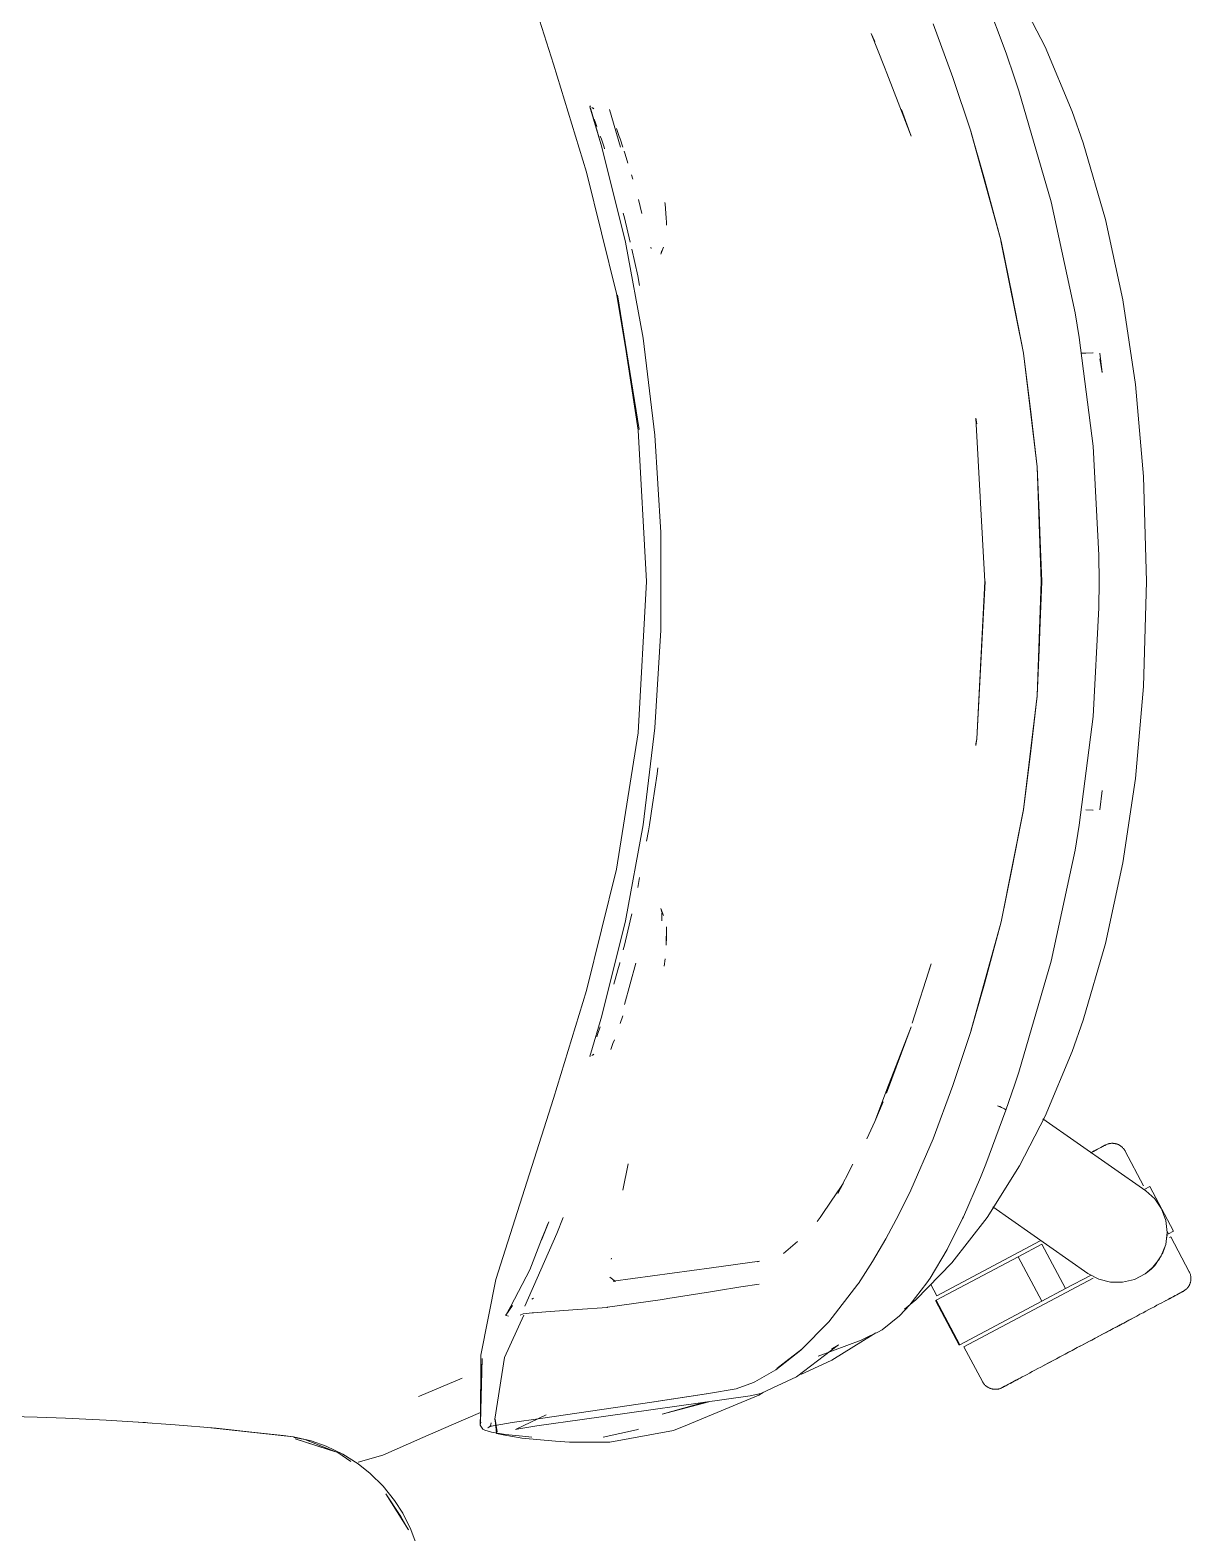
# Model space of a CAD drawing. Header units: millimetres. Extents: x 155927 to 326028, y -36033 to 97293.
# Drawn here: x 196385.6 to 196707.8, y 30465.7 to 30882.9 of the extents above; entities that cross this region are included whole.
import ezdxf

# ---------------------------------------------------------------- set-up
doc = ezdxf.new("R2010")
doc.units = ezdxf.units.MM
doc.header["$MEASUREMENT"] = 0
doc.layers.add('G-IMPT', color=8, linetype='CONTINUOUS', lineweight=9)
doc.layers.add('I-FURN', color=8, linetype='CONTINUOUS', lineweight=9)

msp = doc.modelspace()

# ---------------------------------------------------------------- linework, layer by layer
at = {"layer": 'G-IMPT'}
for p, q in [((196530.86, 30873.41), (196514.87, 30923.65)), ((196656.52, 30876.5), (196650.92, 30891.57)), ((196667.33, 30878.29), (196660.24, 30892.07)), ((196641.75, 30869.72), (196636.29, 30884.6)), ((196622.78, 30872.64), (196619.06, 30881.96)), ((196619.06, 30881.96), (196620.06, 30879.72)), ((196656.52, 30876.5), (196658.86, 30869.67)), ((196674.84, 30860.32), (196667.33, 30878.29)), ((196540.04, 30843.43), (196530.86, 30873.41)), ((196623.45, 30870.91), (196622.78, 30872.64)), ((196630.16, 30853.46), (196623.45, 30870.91)), ((196641.75, 30869.72), (196646.75, 30854.8)), ((196660.05, 30866.07), (196658.86, 30869.67)), ((196660.05, 30866.07), (196669, 30835.24)), ((196541, 30861.6), (196541.13, 30861.85)), ((196544.27, 30850.38), (196541, 30861.6)), ((196544.27, 30850.38), (196541.15, 30861.2)), ((196541.21, 30860.91), (196541.15, 30861.2)), ((196544.27, 30850.38), (196541.21, 30860.91)), ((196542.09, 30861.06), (196541.48, 30861.45)), ((196542.09, 30861.06), (196541.88, 30861.21)), ((196542.54, 30857.13), (196542.14, 30858.2)), ((196549.46, 30850.38), (196546.43, 30860.81)), ((196630.16, 30853.46), (196627.44, 30860.89)), ((196674.84, 30860.32), (196677.92, 30851.58)), ((196542.89, 30856.16), (196542.54, 30857.13)), ((196548.34, 30855.56), (196549.1, 30853.4)), ((196650.48, 30841.55), (196646.71, 30854.71)), ((196655.14, 30824.3), (196646.71, 30854.71)), ((196655.14, 30824.3), (196646.75, 30854.8)), ((196543.87, 30853.41), (196544.16, 30852.61)), ((196544.9, 30850.38), (196544.16, 30852.61)), ((196550.82, 30824.06), (196544.27, 30850.38)), ((196544.9, 30850.38), (196545.05, 30849.92)), ((196549.35, 30852.68), (196549.1, 30853.4)), ((196549.35, 30852.68), (196550.12, 30850.37)), ((196677.92, 30851.58), (196684.09, 30830.34)), ((196550.5, 30849.24), (196550.75, 30848.46)), ((196550.75, 30848.46), (196551.54, 30845.97)), ((196540.04, 30843.43), (196548.35, 30809.75)), ((196552.53, 30842.67), (196552.86, 30841.55)), ((196650.48, 30841.55), (196655.14, 30824.3)), ((196554.44, 30835.88), (196555.43, 30832.02)), ((196554.44, 30835.88), (196554.83, 30834.35)), ((196561.86, 30834.53), (196561.82, 30835.01)), ((196562.13, 30830.82), (196561.86, 30834.53)), ((196675.66, 30804.45), (196669, 30835.24)), ((196550.58, 30830.8), (196550.24, 30832.08)), ((196552.14, 30824.05), (196550.58, 30830.8)), ((196562.13, 30830.82), (196562.23, 30829.45)), ((196562.24, 30828.75), (196562.23, 30829.45)), ((196684.09, 30830.34), (196688.91, 30807.98)), ((196550.82, 30824.06), (196555.75, 30797.4)), ((196554.29, 30814.65), (196552.59, 30822.07)), ((196558.03, 30822.26), (196557.9, 30822.67)), ((196560.7, 30820.66), (196561.39, 30822.61)), ((196560.7, 30820.66), (196560.92, 30821.71)), ((196661.31, 30793.18), (196655.1, 30824.42)), ((196655.1, 30824.42), (196661.31, 30793.25)), ((196655.14, 30824.3), (196658.21, 30809.28)), ((196554.77, 30812.02), (196554.29, 30814.65)), ((196548.35, 30809.75), (196554.61, 30772.01)), ((196554.35, 30771.83), (196548.62, 30809.37)), ((196554.61, 30772.01), (196548.62, 30809.37)), ((196661.31, 30793.18), (196658.21, 30809.28)), ((196692.4, 30784.56), (196688.91, 30807.98)), ((196676.85, 30797.53), (196675.66, 30804.45)), ((196555.75, 30797.4), (196559.05, 30770.48)), ((196680.66, 30767.36), (196676.85, 30797.53)), ((196665.14, 30761.66), (196661.31, 30793.25)), ((196663.26, 30777.7), (196661.31, 30793.18)), ((196665.1, 30761.62), (196661.31, 30793.18)), ((196677.4, 30793.17), (196678.64, 30793.22)), ((196680.73, 30793.29), (196678.64, 30793.22)), ((196680.73, 30793.29), (196680.62, 30793.29)), ((196682.5, 30793.26), (196683.15, 30787.85)), ((196682.58, 30791.61), (196683.15, 30787.85)), ((196694.66, 30758.99), (196692.4, 30784.56)), ((196648.09, 30775.12), (196648.14, 30774.88)), ((196650.64, 30729.85), (196648.14, 30775.19)), ((196648.14, 30775.19), (196648.37, 30773.57)), ((196648.37, 30773.57), (196648.14, 30774.88)), ((196663.26, 30777.7), (196665.1, 30761.62)), ((196554.35, 30771.83), (196556.71, 30729.85)), ((196560.7, 30743.41), (196559.05, 30770.48)), ((196682.28, 30737.16), (196680.66, 30767.36)), ((196665.1, 30761.62), (196665.77, 30746.73)), ((196665.1, 30761.62), (196666.24, 30729.85)), ((196666.47, 30729.85), (196665.14, 30761.66)), ((196695.51, 30729.85), (196694.66, 30758.99)), ((196665.77, 30746.73), (196666.24, 30729.85)), ((196560.7, 30716.29), (196560.7, 30743.41)), ((196682.28, 30737.16), (196682.37, 30729.85)), ((196554.35, 30687.86), (196556.71, 30729.85)), ((196650.7, 30729.85), (196648.37, 30686.12)), ((196650.64, 30729.85), (196648.37, 30686.12)), ((196665.1, 30698.07), (196666.24, 30729.85)), ((196665.14, 30698.03), (196666.47, 30729.85)), ((196665.77, 30712.96), (196666.24, 30729.85)), ((196682.28, 30722.53), (196682.37, 30729.85)), ((196694.66, 30700.7), (196695.51, 30729.85)), ((196682.28, 30722.53), (196680.66, 30692.33)), ((196560.7, 30716.29), (196559.05, 30689.21)), ((196665.77, 30712.96), (196665.1, 30698.07)), ((196692.4, 30675.13), (196694.66, 30700.7)), ((196665.1, 30698.07), (196661.31, 30666.52)), ((196665.14, 30698.03), (196661.31, 30666.44)), ((196665.1, 30698.07), (196663.26, 30681.99)), ((196680.66, 30692.33), (196676.85, 30662.16)), ((196548.35, 30649.94), (196554.35, 30687.86)), ((196555.75, 30662.3), (196559.05, 30689.21)), ((196648.09, 30684.57), (196648.14, 30684.81)), ((196648.37, 30686.12), (196648.11, 30684.34)), ((196648.37, 30686.12), (196648.14, 30684.81)), ((196661.31, 30666.52), (196663.26, 30681.99)), ((196558.37, 30667.92), (196559.66, 30676.45)), ((196559.66, 30676.45), (196559.85, 30678.11)), ((196688.91, 30651.71), (196692.4, 30675.13)), ((196682.5, 30666.43), (196683.15, 30671.85)), ((196558.37, 30667.92), (196557.52, 30662.3)), ((196655.14, 30635.39), (196661.31, 30666.52)), ((196655.14, 30635.39), (196661.31, 30666.44)), ((196661.31, 30666.52), (196658.21, 30650.41)), ((196678.64, 30666.47), (196680.73, 30666.4)), ((196680.73, 30666.4), (196680.62, 30666.4)), ((196550.82, 30635.63), (196555.75, 30662.3)), ((196557.52, 30662.3), (196557.27, 30660.67)), ((196676.85, 30662.16), (196675.66, 30655.24)), ((196556.72, 30657.77), (196557.27, 30660.67)), ((196669, 30624.45), (196675.66, 30655.24)), ((196548.35, 30649.94), (196540.04, 30616.26)), ((196655.14, 30635.39), (196658.21, 30650.41)), ((196684.09, 30629.35), (196688.91, 30651.71)), ((196554.79, 30647.66), (196554.25, 30644.85)), ((196552.59, 30637.62), (196552.14, 30635.64)), ((196560.92, 30637.99), (196560.7, 30639.03)), ((196560.7, 30639.03), (196561.39, 30637.08)), ((196560.92, 30637.8), (196560.95, 30635.68)), ((196550.82, 30635.63), (196544.27, 30609.31)), ((196550.58, 30628.89), (196552.14, 30635.64)), ((196560.96, 30635.82), (196560.95, 30635.68)), ((196562.24, 30633.98), (196562.15, 30628.92)), ((196562.24, 30633.98), (196562.23, 30631.19)), ((196655.14, 30635.39), (196646.71, 30604.98)), ((196655.14, 30635.39), (196646.75, 30604.89)), ((196650.48, 30618.14), (196655.14, 30635.39)), ((196550.58, 30628.89), (196550.25, 30627.6)), ((196562.15, 30628.92), (196562.23, 30631.19)), ((196677.92, 30608.11), (196684.09, 30629.35)), ((196561.84, 30625.13), (196561.63, 30623.03)), ((196669, 30624.45), (196660.05, 30593.62)), ((196548.96, 30622.73), (196547.85, 30618.74)), ((196548.96, 30622.73), (196549.28, 30623.87)), ((196549.28, 30623.87), (196549.33, 30624.05)), ((196550.55, 30612.41), (196553.75, 30623.85)), ((196635.69, 30623.7), (196630.44, 30607.22)), ((196635.69, 30623.7), (196634.61, 30620.27)), ((196530.86, 30586.29), (196540.04, 30616.26)), ((196547.85, 30618.74), (196547.64, 30618.05)), ((196650.48, 30618.14), (196646.71, 30604.98)), ((196544.27, 30609.31), (196541.2, 30598.88)), ((196550.11, 30609.32), (196549.38, 30607.1)), ((196677.92, 30608.11), (196674.84, 30599.37)), ((196543.11, 30604.11), (196542.87, 30603.45)), ((196543.11, 30604.11), (196543.85, 30606.21)), ((196630.16, 30606.23), (196623.34, 30587.82)), ((196630.16, 30606.23), (196623.45, 30588.78)), ((196646.75, 30604.89), (196641.75, 30589.97)), ((196547.39, 30601.56), (196546.78, 30599.9)), ((196547.39, 30601.56), (196547.77, 30602.57)), ((196674.84, 30599.37), (196667.33, 30581.4)), ((196541, 30598.09), (196541.06, 30598.31)), ((196541.09, 30597.85), (196541, 30598.09)), ((196541.06, 30598.31), (196541.13, 30598.61)), ((196541.13, 30598.61), (196541.2, 30598.88)), ((196542.09, 30598.63), (196541.48, 30598.24)), ((196542.09, 30598.63), (196541.88, 30598.48)), ((196660.05, 30593.62), (196658.86, 30590.02)), ((196620.06, 30579.97), (196622.78, 30587.05)), ((196623.45, 30588.78), (196622.78, 30587.05)), ((196636.29, 30575.09), (196641.75, 30589.97)), ((196656.45, 30583.08), (196658.86, 30590.02)), ((196530.86, 30586.29), (196514.87, 30536.04)), ((196620.06, 30579.97), (196622.37, 30585.42)), ((196650.92, 30568.12), (196656.49, 30583.09)), ((196655.22, 30583.87), (196654.17, 30584.29)), ((196654.17, 30584.29), (196654.76, 30584.07)), ((196655.22, 30583.87), (196654.76, 30584.07)), ((196655.22, 30583.87), (196655.87, 30583.59)), ((196655.22, 30583.87), (196656.05, 30583.49)), ((196655.87, 30583.59), (196656.05, 30583.49)), ((196656.45, 30583.22), (196656.05, 30583.49)), ((196656.05, 30583.49), (196656.44, 30583.26)), ((196656.45, 30583.22), (196656.44, 30583.26)), ((196656.49, 30583.09), (196656.45, 30583.22)), ((196656.45, 30583.22), (196656.45, 30583.08)), ((196617.86, 30575.13), (196620.06, 30579.97)), ((196660.24, 30567.62), (196667.33, 30581.4)), ((196636.29, 30575.09), (196630.11, 30560.87)), ((196551.58, 30568.17), (196550.16, 30560.92)), ((196613.98, 30568.06), (196609.8, 30559.98)), ((196649.44, 30564.44), (196650.92, 30568.12)), ((196651.26, 30553.33), (196660.24, 30567.62)), ((196611.31, 30562.75), (196608.75, 30559)), ((196611.31, 30562.75), (196609.8, 30559.98)), ((196644.67, 30553.48), (196649.44, 30564.44)), ((196608.35, 30558.42), (196604.86, 30553.28)), ((196608.75, 30559), (196608.35, 30558.42)), ((196626.72, 30554.14), (196630.11, 30560.87)), ((196533.54, 30553.33), (196531.84, 30548.87)), ((196604.86, 30553.28), (196604.11, 30552.18)), ((196626.72, 30554.14), (196623.15, 30547.35)), ((196644.67, 30553.48), (196640.14, 30544.43)), ((196644.67, 30553.48), (196640.45, 30545.03)), ((196651.26, 30553.33), (196641.46, 30540.73)), ((196644.45, 30553.04), (196644.67, 30553.48)), ((196529.56, 30552.13), (196527.54, 30547.02)), ((196527.54, 30547.02), (196529.33, 30551.56)), ((196527.55, 30547.23), (196529.56, 30552.13)), ((196644.45, 30553.04), (196640.14, 30544.43)), ((196531.84, 30548.87), (196522.92, 30528.71)), ((196524.29, 30538.76), (196527.55, 30547.23)), ((196598.59, 30546.65), (196594.68, 30543.31)), ((196619.39, 30541.12), (196623.15, 30547.35)), ((196640.14, 30544.43), (196640.45, 30545.03)), ((196546.9, 30541.7), (196546.94, 30542.05)), ((196574.73, 30539.37), (196588.09, 30541.15)), ((196588.09, 30541.15), (196587.62, 30541.01)), ((196619.39, 30541.12), (196615.5, 30535.02)), ((196640.14, 30544.43), (196635.41, 30536.43)), ((196524.29, 30538.76), (196519.01, 30528.65)), ((196546.55, 30536.75), (196548.11, 30535.51)), ((196574.73, 30539.37), (196547.4, 30535.64)), ((196631.5, 30530.43), (196641.46, 30540.73)), ((196514.87, 30536.04), (196510.67, 30515.09)), ((196547.4, 30535.64), (196547.66, 30535.59)), ((196547.9, 30535.55), (196547.66, 30535.59)), ((196562.65, 30530.83), (196574.43, 30532.69)), ((196576.09, 30532.96), (196574.43, 30532.69)), ((196582.92, 30534.02), (196576.09, 30532.96)), ((196582.92, 30534.02), (196588, 30534.76)), ((196607.31, 30524.33), (196615.33, 30534.77)), ((196615.33, 30534.77), (196615.5, 30535.02)), ((196629.83, 30529.01), (196634.54, 30535.14)), ((196634.54, 30535.14), (196635.41, 30536.43)), ((196517.66, 30526.2), (196519.5, 30528.9)), ((196517.66, 30526.2), (196519.01, 30528.65)), ((196525.3, 30530.88), (196524.86, 30530.61)), ((196545.81, 30528.36), (196537.56, 30527.74)), ((196545.89, 30528.37), (196545.81, 30528.36)), ((196545.89, 30528.37), (196561.1, 30530.58)), ((196561.1, 30530.58), (196562.65, 30530.83)), ((196629.83, 30529.01), (196626.93, 30525.99)), ((196628.32, 30527.84), (196631.5, 30530.43)), ((196517.3, 30514.39), (196522.68, 30526.22)), ((196517.66, 30526.2), (196517.63, 30526.36)), ((196517.69, 30526.07), (196517.66, 30526.2)), ((196518.38, 30525.92), (196517.69, 30526.07)), ((196521.64, 30526.23), (196522.42, 30526.51)), ((196522.48, 30526.53), (196522.42, 30526.51)), ((196524.94, 30526.81), (196522.48, 30526.53)), ((196524.94, 30526.81), (196525.31, 30526.86)), ((196528.72, 30527.11), (196525.31, 30526.86)), ((196528.72, 30527.11), (196537.56, 30527.74)), ((196599.58, 30516.43), (196607.31, 30524.33)), ((196622.07, 30522.13), (196626.93, 30525.99)), ((196619.58, 30520.82), (196608.13, 30513.7)), ((196618.5, 30520.34), (196616.27, 30519.27)), ((196620.93, 30521.51), (196618.5, 30520.34)), ((196619.58, 30520.82), (196620.34, 30521.32)), ((196620.93, 30521.51), (196622.07, 30522.13)), ((196599.58, 30516.43), (196592.61, 30511.01)), ((196592.84, 30511.34), (196599.79, 30516.74)), ((196599.79, 30516.74), (196596.21, 30513.93)), ((196610.02, 30517.99), (196598.37, 30509.07)), ((196604.36, 30514.76), (196616.27, 30519.27)), ((196610.02, 30517.99), (196608.07, 30516.87)), ((196511.11, 30514.2), (196510.53, 30495.76)), ((196510.67, 30515.09), (196510.63, 30496.22)), ((196511.11, 30514.2), (196510.63, 30496.22)), ((196517.3, 30514.39), (196514.59, 30497.34)), ((196592.84, 30511.34), (196596.21, 30513.93)), ((196608.13, 30513.7), (196599.5, 30509.72)), ((196505.53, 30508.66), (196493.67, 30503.73)), ((196586.36, 30507.51), (196581.57, 30505.76)), ((196586.36, 30507.51), (196586.78, 30507.72)), ((196592.61, 30511.01), (196586.78, 30507.72)), ((196598.37, 30509.07), (196591.79, 30506.01)), ((196493.41, 30503.63), (196493.67, 30503.73)), ((196538.22, 30497.12), (196585.43, 30503.79)), ((196558.13, 30502.06), (196573.32, 30504.39)), ((196558.73, 30502.16), (196573.89, 30504.46)), ((196558.73, 30502.16), (196573.32, 30504.39)), ((196587.87, 30503.95), (196571.42, 30497.16)), ((196581.57, 30505.76), (196573.89, 30504.46)), ((196585.43, 30503.79), (196588.43, 30504.44)), ((196589.04, 30504.73), (196587.87, 30503.95)), ((196591.79, 30506.01), (196588.43, 30504.44)), ((196502.47, 30495.63), (196510.64, 30499.19)), ((196558.13, 30502.06), (196527.25, 30497.51)), ((196561.01, 30498.67), (196573.96, 30502.17)), ((196561.01, 30498.67), (196572.9, 30502.02)), ((196375.19, 30498.18), (196387.49, 30497.89)), ((196395.37, 30497.59), (196387.49, 30497.89)), ((196395.37, 30497.59), (196406.68, 30497.06)), ((196415.55, 30496.49), (196406.68, 30497.06)), ((196415.55, 30496.49), (196425.84, 30495.77)), ((196417.59, 30496.36), (196415.69, 30496.45)), ((196417.59, 30496.36), (196419.01, 30496.22)), ((196437.24, 30494.78), (196425.84, 30495.77)), ((196458.67, 30492.43), (196435.72, 30494.88)), ((196435.72, 30494.88), (196455.86, 30492.76)), ((196494.63, 30492.21), (196502.47, 30495.63)), ((196510.5, 30495.64), (196510.69, 30496.5)), ((196510.5, 30495.64), (196510.89, 30495.07)), ((196510.53, 30495.76), (196510.63, 30496.22)), ((196510.63, 30496.22), (196510.66, 30496.39)), ((196510.69, 30496.5), (196510.66, 30496.39)), ((196511.27, 30494.57), (196510.89, 30495.07)), ((196513.75, 30495.46), (196512.66, 30494.9)), ((196513.16, 30495.29), (196512.66, 30494.9)), ((196513.13, 30495.29), (196519.4, 30496.4)), ((196513.75, 30495.46), (196513.13, 30495.29)), ((196513.48, 30495.83), (196513.16, 30495.29)), ((196513.48, 30495.83), (196513.56, 30496.33)), ((196515.27, 30493.76), (196514.59, 30497.34)), ((196515.27, 30493.76), (196514.65, 30497.3)), ((196514.65, 30497.3), (196515.04, 30493.35)), ((196527.25, 30497.51), (196519.4, 30496.4)), ((196528.8, 30498.49), (196520.37, 30494.49)), ((196521.24, 30494.63), (196526.26, 30495.46)), ((196526.26, 30495.46), (196527.55, 30495.68)), ((196538.22, 30497.12), (196527.55, 30495.68)), ((196564.19, 30494.17), (196568.05, 30495.77)), ((196571.42, 30497.16), (196568.05, 30495.77)), ((196458.67, 30492.43), (196437.24, 30494.78)), ((196458.67, 30492.43), (196455.86, 30492.76)), ((196458.67, 30492.43), (196463.63, 30491.27)), ((196458.75, 30492.21), (196461.8, 30491.63)), ((196471.02, 30488.03), (196459.17, 30491.84)), ((196468.32, 30488.93), (196459.17, 30491.84)), ((196461.8, 30491.63), (196469.99, 30488.43)), ((196467.77, 30489.82), (196463.63, 30491.27)), ((196483.51, 30487.35), (196494.63, 30492.21)), ((196511.27, 30494.57), (196511.81, 30494.25)), ((196513.67, 30493.7), (196511.81, 30494.25)), ((196516.95, 30493.17), (196513.67, 30493.7)), ((196517.36, 30492.91), (196515.04, 30493.35)), ((196516.95, 30493.17), (196517.56, 30493.09)), ((196517.36, 30492.91), (196521.61, 30492.1)), ((196522.25, 30492.57), (196517.56, 30493.09)), ((196520.37, 30494.49), (196521.24, 30494.63)), ((196522.08, 30492.05), (196521.61, 30492.1)), ((196531.4, 30491.25), (196522.08, 30492.05)), ((196522.25, 30492.57), (196524.84, 30492.36)), ((196531.4, 30491.25), (196535.36, 30490.91)), ((196535.36, 30490.91), (196539.53, 30490.91)), ((196546.5, 30490.94), (196539.53, 30490.91)), ((196544.63, 30492.35), (196553.94, 30494.39)), ((196546.5, 30490.94), (196564.19, 30494.17)), ((196553.94, 30494.39), (196554.51, 30494.54)), ((196472.35, 30487.63), (196467.77, 30489.82)), ((196471.02, 30488.03), (196468.32, 30488.93)), ((196471.02, 30488.03), (196474.6, 30485.61)), ((196472.35, 30487.63), (196476.67, 30484.9)), ((196483.51, 30487.35), (196476.68, 30485.38)), ((196479.98, 30482.28), (196476.67, 30484.9)), ((196483.59, 30478.73), (196479.98, 30482.28)), ((196483.59, 30478.73), (196486.77, 30474.76)), ((196490.63, 30466.6), (196484.31, 30476.55)), ((196488.47, 30470.28), (196484.31, 30476.55)), ((196489.04, 30471.21), (196486.77, 30474.76)), ((196490.63, 30466.6), (196488.47, 30470.28)), ((196491.28, 30466.7), (196489.04, 30471.21)), ((196491.28, 30466.7), (196492.99, 30461.93))]:
    msp.add_line(p, q, dxfattribs=at)
at = {"layer": 'I-FURN'}
for p, q in [((196666.7, 30580.72), (196695.29, 30560.71)), ((196679.97, 30571.22), (196680.5, 30571.51)), ((196680.78, 30571.65), (196680.26, 30571.38)), ((196680.5, 30571.51), (196681.01, 30571.77)), ((196681.26, 30571.91), (196680.78, 30571.65)), ((196681.01, 30571.77), (196681.47, 30572.02)), ((196681.71, 30572.15), (196681.26, 30571.91)), ((196681.47, 30572.02), (196681.9, 30572.25)), ((196682.12, 30572.36), (196681.71, 30572.15)), ((196681.9, 30572.25), (196682.29, 30572.46)), ((196682.49, 30572.56), (196682.12, 30572.36)), ((196682.29, 30572.46), (196682.65, 30572.65)), ((196682.83, 30572.74), (196682.49, 30572.56)), ((196682.65, 30572.65), (196682.97, 30572.82)), ((196683.12, 30572.9), (196682.83, 30572.74)), ((196682.97, 30572.82), (196683.25, 30572.96)), ((196683.38, 30573.04), (196683.12, 30572.9)), ((196683.25, 30572.96), (196683.49, 30573.09)), ((196683.6, 30573.15), (196683.38, 30573.04)), ((196683.49, 30573.09), (196683.69, 30573.2)), ((196683.78, 30573.25), (196683.6, 30573.15)), ((196683.69, 30573.2), (196683.85, 30573.29)), ((196683.92, 30573.32), (196683.78, 30573.25)), ((196683.85, 30573.29), (196683.97, 30573.35)), ((196684.02, 30573.38), (196683.92, 30573.32)), ((196683.97, 30573.35), (196684.05, 30573.39)), ((196684.08, 30573.41), (196684.02, 30573.38)), ((196684.05, 30573.39), (196684.1, 30573.42)), ((196684.1, 30573.42), (196684.08, 30573.41)), ((196684.1, 30573.42), (196684.25, 30573.49)), ((196684.1, 30573.42), (196684.1, 30573.42)), ((196684.25, 30573.49), (196684.39, 30573.56)), ((196684.39, 30573.56), (196684.54, 30573.62)), ((196684.54, 30573.62), (196684.69, 30573.68)), ((196684.69, 30573.68), (196684.85, 30573.72)), ((196684.85, 30573.72), (196685, 30573.77)), ((196685, 30573.77), (196685.16, 30573.8)), ((196685.16, 30573.8), (196685.32, 30573.83)), ((196685.32, 30573.83), (196685.48, 30573.86)), ((196685.48, 30573.86), (196685.64, 30573.88)), ((196685.64, 30573.88), (196685.8, 30573.89)), ((196685.8, 30573.89), (196685.96, 30573.89)), ((196685.96, 30573.89), (196686.12, 30573.89)), ((196686.12, 30573.89), (196686.28, 30573.88)), ((196686.28, 30573.88), (196686.44, 30573.87)), ((196686.44, 30573.87), (196686.6, 30573.85)), ((196686.6, 30573.85), (196686.76, 30573.82)), ((196686.76, 30573.82), (196686.92, 30573.78)), ((196686.92, 30573.78), (196687.07, 30573.74)), ((196687.07, 30573.74), (196687.23, 30573.7)), ((196687.23, 30573.7), (196687.38, 30573.64)), ((196687.38, 30573.64), (196687.53, 30573.59)), ((196687.53, 30573.59), (196687.68, 30573.52)), ((196687.68, 30573.52), (196687.82, 30573.45)), ((196687.82, 30573.45), (196687.97, 30573.38)), ((196687.97, 30573.38), (196688.1, 30573.29)), ((196688.1, 30573.29), (196688.24, 30573.21)), ((196688.24, 30573.21), (196688.37, 30573.11)), ((196688.37, 30573.11), (196688.5, 30573.02)), ((196688.5, 30573.02), (196688.62, 30572.91)), ((196688.62, 30572.91), (196688.74, 30572.81)), ((196688.74, 30572.81), (196688.86, 30572.69)), ((196688.86, 30572.69), (196688.97, 30572.58)), ((196688.97, 30572.58), (196689.08, 30572.46)), ((196689.08, 30572.46), (196689.18, 30572.33)), ((196689.18, 30572.33), (196689.27, 30572.2)), ((196689.27, 30572.2), (196689.37, 30572.07)), ((196689.37, 30572.07), (196689.45, 30571.93)), ((196689.45, 30571.93), (196689.53, 30571.79)), ((196689.53, 30571.79), (196689.55, 30571.75)), ((196694.7, 30562.07), (196689.55, 30571.75)), ((196695.06, 30561.12), (196696.45, 30561.86)), ((196703.02, 30549.5), (196696.45, 30561.86)), ((196695.14, 30561.17), (196695.06, 30561.12)), ((196695.29, 30560.71), (196697.8, 30558.45)), ((196697.8, 30558.45), (196699.7, 30555.66)), ((196679.24, 30537.78), (196652.81, 30556.29)), ((196699.7, 30555.66), (196700.88, 30552.5)), ((196701.26, 30549.15), (196700.83, 30545.8)), ((196700.88, 30552.5), (196701.26, 30549.15)), ((196701.23, 30549.52), (196701.63, 30548.76)), ((196703.02, 30549.5), (196701.63, 30548.76)), ((196637.31, 30531.55), (196666.01, 30546.81)), ((196659.84, 30542.4), (196666.48, 30545.93)), ((196673.05, 30533.57), (196666.48, 30545.93)), ((196700.83, 30545.8), (196699.61, 30542.66)), ((196701.63, 30548.76), (196701.72, 30548.81)), ((196701.84, 30547.74), (196702.21, 30547.94)), ((196707.36, 30538.25), (196702.21, 30547.94)), ((196637.13, 30530.32), (196659.84, 30542.4)), ((196666.41, 30530.03), (196659.84, 30542.4)), ((196696.84, 30539.03), (196699.14, 30541.82)), ((196699.61, 30542.66), (196697.68, 30539.89)), ((196680.11, 30537.32), (196673.05, 30533.57)), ((196682.22, 30536.19), (196679.24, 30537.78)), ((196695.14, 30537.67), (196692.14, 30536.13)), ((196697.68, 30539.89), (196695.14, 30537.67)), ((196695.42, 30537.88), (196696.84, 30539.03)), ((196707.36, 30538.25), (196707.44, 30538.11)), ((196707.44, 30538.11), (196707.5, 30537.96)), ((196707.5, 30537.96), (196707.56, 30537.81)), ((196707.56, 30537.81), (196707.62, 30537.66)), ((196707.62, 30537.66), (196707.67, 30537.51)), ((196707.67, 30537.51), (196707.71, 30537.35)), ((196707.71, 30537.35), (196707.75, 30537.2)), ((196707.75, 30537.2), (196707.78, 30537.04)), ((196707.78, 30537.04), (196707.8, 30536.88)), ((196707.8, 30536.88), (196707.82, 30536.72)), ((196707.82, 30536.72), (196707.83, 30536.56)), ((196635.63, 30534.71), (196637.31, 30531.55)), ((196644.82, 30517.42), (196680.67, 30536.49)), ((196673.05, 30533.57), (196666.41, 30530.03)), ((196685.49, 30535.36), (196682.22, 30536.19)), ((196688.86, 30535.34), (196685.49, 30535.36)), ((196692.14, 30536.13), (196688.86, 30535.34)), ((196704.98, 30532.42), (196704.72, 30532.28)), ((196704.84, 30532.35), (196705.08, 30532.48)), ((196705.2, 30532.54), (196704.98, 30532.42)), ((196705.08, 30532.48), (196705.28, 30532.58)), ((196705.38, 30532.63), (196705.2, 30532.54)), ((196705.28, 30532.58), (196705.45, 30532.67)), ((196705.52, 30532.71), (196705.38, 30532.63)), ((196705.45, 30532.67), (196705.57, 30532.73)), ((196705.62, 30532.76), (196705.52, 30532.71)), ((196705.57, 30532.73), (196705.65, 30532.78)), ((196705.68, 30532.79), (196705.62, 30532.76)), ((196705.65, 30532.78), (196705.69, 30532.8)), ((196705.7, 30532.8), (196705.68, 30532.79)), ((196705.69, 30532.8), (196705.7, 30532.8)), ((196705.74, 30532.82), (196705.7, 30532.8)), ((196705.88, 30532.9), (196705.74, 30532.82)), ((196706.01, 30532.99), (196705.88, 30532.9)), ((196706.15, 30533.08), (196706.01, 30532.99)), ((196706.27, 30533.18), (196706.15, 30533.08)), ((196706.4, 30533.28), (196706.27, 30533.18)), ((196706.52, 30533.38), (196706.4, 30533.28)), ((196706.64, 30533.5), (196706.52, 30533.38)), ((196706.75, 30533.61), (196706.64, 30533.5)), ((196706.86, 30533.73), (196706.75, 30533.61)), ((196706.96, 30533.86), (196706.86, 30533.73)), ((196707.06, 30533.98), (196706.96, 30533.86)), ((196707.15, 30534.12), (196707.06, 30533.98)), ((196707.24, 30534.25), (196707.15, 30534.12)), ((196707.32, 30534.39), (196707.24, 30534.25)), ((196707.4, 30534.53), (196707.32, 30534.39)), ((196707.47, 30534.68), (196707.4, 30534.53)), ((196707.53, 30534.83), (196707.47, 30534.68)), ((196707.59, 30534.98), (196707.53, 30534.83)), ((196707.64, 30535.13), (196707.59, 30534.98)), ((196707.69, 30535.28), (196707.64, 30535.13)), ((196707.73, 30535.44), (196707.69, 30535.28)), ((196707.76, 30535.6), (196707.73, 30535.44)), ((196707.79, 30535.75), (196707.76, 30535.6)), ((196707.81, 30535.91), (196707.79, 30535.75)), ((196707.83, 30536.08), (196707.81, 30535.91)), ((196707.83, 30536.56), (196707.84, 30536.4)), ((196707.84, 30536.4), (196707.83, 30536.24)), ((196707.83, 30536.24), (196707.83, 30536.08)), ((196636.96, 30530.23), (196643.53, 30517.87)), ((196643.7, 30517.96), (196637.13, 30530.32)), ((196666.41, 30530.03), (196643.7, 30517.96)), ((196696.93, 30528.14), (196697.68, 30528.54)), ((196697.68, 30528.54), (196698.4, 30528.92)), ((196698.4, 30528.92), (196699.1, 30529.29)), ((196699.1, 30529.29), (196699.76, 30529.65)), ((196699.76, 30529.65), (196700.39, 30529.98)), ((196700.39, 30529.98), (196701, 30530.3)), ((196701.31, 30530.47), (196700.72, 30530.16)), ((196701, 30530.3), (196701.56, 30530.61)), ((196701.86, 30530.76), (196701.31, 30530.47)), ((196701.56, 30530.61), (196702.1, 30530.89)), ((196702.37, 30531.04), (196701.86, 30530.76)), ((196702.1, 30530.89), (196702.6, 30531.16)), ((196702.86, 30531.29), (196702.37, 30531.04)), ((196702.6, 30531.16), (196703.07, 30531.4)), ((196703.3, 30531.53), (196702.86, 30531.29)), ((196703.07, 30531.4), (196703.5, 30531.63)), ((196703.71, 30531.75), (196703.3, 30531.53)), ((196703.5, 30531.63), (196703.89, 30531.84)), ((196704.09, 30531.95), (196703.71, 30531.75)), ((196703.89, 30531.84), (196704.24, 30532.03)), ((196704.42, 30532.13), (196704.09, 30531.95)), ((196704.24, 30532.03), (196704.56, 30532.2)), ((196704.72, 30532.28), (196704.42, 30532.13)), ((196704.56, 30532.2), (196704.84, 30532.35)), ((196689.67, 30524.28), (196688.72, 30523.78)), ((196689.16, 30524.01), (196690.1, 30524.51)), ((196690.6, 30524.78), (196689.67, 30524.28)), ((196690.1, 30524.51), (196691.02, 30525)), ((196691.51, 30525.26), (196690.6, 30524.78)), ((196691.02, 30525), (196691.93, 30525.48)), ((196691.93, 30525.48), (196692.81, 30525.95)), ((196692.81, 30525.95), (196693.68, 30526.42)), ((196693.68, 30526.42), (196694.53, 30526.87)), ((196694.53, 30526.87), (196695.35, 30527.3)), ((196695.35, 30527.3), (196696.15, 30527.73)), ((196696.15, 30527.73), (196696.93, 30528.14)), ((196681.84, 30520.12), (196680.83, 30519.58)), ((196681.29, 30519.83), (196682.3, 30520.36)), ((196682.84, 30520.65), (196681.84, 30520.12)), ((196682.3, 30520.36), (196683.3, 30520.89)), ((196683.84, 30521.18), (196682.84, 30520.65)), ((196683.3, 30520.89), (196684.3, 30521.42)), ((196684.83, 30521.71), (196683.84, 30521.18)), ((196684.3, 30521.42), (196685.29, 30521.95)), ((196685.82, 30522.23), (196684.83, 30521.71)), ((196685.29, 30521.95), (196686.27, 30522.47)), ((196686.8, 30522.76), (196685.82, 30522.23)), ((196686.27, 30522.47), (196687.25, 30522.99)), ((196687.77, 30523.27), (196686.8, 30522.76)), ((196687.25, 30522.99), (196688.21, 30523.51)), ((196688.72, 30523.78), (196687.77, 30523.27)), ((196688.21, 30523.51), (196689.16, 30524.01)), ((196644.82, 30517.42), (196649.97, 30507.74)), ((196673.87, 30515.88), (196672.91, 30515.37)), ((196673.35, 30515.61), (196674.32, 30516.12)), ((196674.85, 30516.4), (196673.87, 30515.88)), ((196674.32, 30516.12), (196675.3, 30516.64)), ((196675.83, 30516.92), (196674.85, 30516.4)), ((196675.3, 30516.64), (196676.29, 30517.17)), ((196676.82, 30517.45), (196675.83, 30516.92)), ((196676.29, 30517.17), (196677.28, 30517.69)), ((196677.82, 30517.98), (196676.82, 30517.45)), ((196677.28, 30517.69), (196678.28, 30518.23)), ((196678.82, 30518.51), (196677.82, 30517.98)), ((196678.28, 30518.23), (196679.28, 30518.76)), ((196679.83, 30519.05), (196678.82, 30518.51)), ((196679.28, 30518.76), (196680.29, 30519.29)), ((196680.83, 30519.58), (196679.83, 30519.05)), ((196680.29, 30519.29), (196681.29, 30519.83)), ((196665.33, 30511.34), (196666.14, 30511.77)), ((196666.14, 30511.77), (196666.98, 30512.22)), ((196667.44, 30512.46), (196666.59, 30512.01)), ((196666.98, 30512.22), (196667.83, 30512.67)), ((196668.31, 30512.92), (196667.44, 30512.46)), ((196667.83, 30512.67), (196668.71, 30513.14)), ((196669.19, 30513.39), (196668.31, 30512.92)), ((196668.71, 30513.14), (196669.61, 30513.61)), ((196670.1, 30513.88), (196669.19, 30513.39)), ((196669.61, 30513.61), (196670.52, 30514.1)), ((196671.02, 30514.37), (196670.1, 30513.88)), ((196670.52, 30514.1), (196671.45, 30514.59)), ((196671.96, 30514.86), (196671.02, 30514.37)), ((196671.45, 30514.59), (196672.4, 30515.1)), ((196672.91, 30515.37), (196671.96, 30514.86)), ((196672.4, 30515.1), (196673.35, 30515.61)), ((196649.99, 30507.7), (196649.97, 30507.74)), ((196650.07, 30507.56), (196649.99, 30507.7)), ((196650.16, 30507.42), (196650.07, 30507.56)), ((196650.25, 30507.29), (196650.16, 30507.42)), ((196658.05, 30507.47), (196657.62, 30507.24)), ((196657.82, 30507.35), (196658.26, 30507.58)), ((196658.52, 30507.72), (196658.05, 30507.47)), ((196658.26, 30507.58), (196658.75, 30507.84)), ((196659.02, 30507.99), (196658.52, 30507.72)), ((196658.75, 30507.84), (196659.26, 30508.11)), ((196659.56, 30508.27), (196659.02, 30507.99)), ((196659.26, 30508.11), (196659.81, 30508.41)), ((196660.12, 30508.57), (196659.56, 30508.27)), ((196659.81, 30508.41), (196660.4, 30508.72)), ((196660.4, 30508.72), (196661.01, 30509.05)), ((196661.01, 30509.05), (196661.66, 30509.39)), ((196661.66, 30509.39), (196662.34, 30509.75)), ((196662.34, 30509.75), (196663.05, 30510.13)), ((196663.05, 30510.13), (196663.78, 30510.52)), ((196663.78, 30510.52), (196664.54, 30510.92)), ((196664.54, 30510.92), (196665.33, 30511.34)), ((196650.35, 30507.16), (196650.25, 30507.29)), ((196650.45, 30507.04), (196650.35, 30507.16)), ((196650.55, 30506.91), (196650.45, 30507.04)), ((196650.66, 30506.8), (196650.55, 30506.91)), ((196650.78, 30506.69), (196650.66, 30506.8)), ((196650.9, 30506.58), (196650.78, 30506.69)), ((196651.02, 30506.48), (196650.9, 30506.58)), ((196651.15, 30506.38), (196651.02, 30506.48)), ((196651.28, 30506.28), (196651.15, 30506.38)), ((196651.42, 30506.2), (196651.28, 30506.28)), ((196651.56, 30506.12), (196651.42, 30506.2)), ((196651.7, 30506.04), (196651.56, 30506.12)), ((196651.85, 30505.97), (196651.7, 30506.04)), ((196651.99, 30505.91), (196651.85, 30505.97)), ((196652.14, 30505.85), (196651.99, 30505.91)), ((196652.3, 30505.79), (196652.14, 30505.85)), ((196652.45, 30505.75), (196652.3, 30505.79)), ((196652.61, 30505.71), (196652.45, 30505.75)), ((196652.76, 30505.67), (196652.61, 30505.71)), ((196652.92, 30505.65), (196652.76, 30505.67)), ((196653.08, 30505.63), (196652.92, 30505.65)), ((196653.24, 30505.61), (196653.08, 30505.63)), ((196653.4, 30505.6), (196653.24, 30505.61)), ((196653.57, 30505.6), (196653.4, 30505.6)), ((196653.73, 30505.61), (196653.57, 30505.6)), ((196653.89, 30505.62), (196653.73, 30505.61)), ((196654.05, 30505.63), (196653.89, 30505.62)), ((196654.21, 30505.66), (196654.05, 30505.63)), ((196654.37, 30505.69), (196654.21, 30505.66)), ((196654.52, 30505.72), (196654.37, 30505.69)), ((196654.68, 30505.77), (196654.52, 30505.72)), ((196654.83, 30505.82), (196654.68, 30505.77)), ((196654.98, 30505.87), (196654.83, 30505.82)), ((196655.13, 30505.93), (196654.98, 30505.87)), ((196655.28, 30506), (196655.13, 30505.93)), ((196655.42, 30506.07), (196655.28, 30506)), ((196655.43, 30506.08), (196655.42, 30506.07)), ((196655.42, 30506.07), (196655.44, 30506.08)), ((196655.47, 30506.1), (196655.43, 30506.08)), ((196655.44, 30506.08), (196655.5, 30506.12)), ((196655.55, 30506.14), (196655.47, 30506.1)), ((196655.5, 30506.12), (196655.6, 30506.17)), ((196655.67, 30506.21), (196655.55, 30506.14)), ((196655.6, 30506.17), (196655.74, 30506.24)), ((196655.84, 30506.29), (196655.67, 30506.21)), ((196655.74, 30506.24), (196655.92, 30506.34)), ((196656.04, 30506.4), (196655.84, 30506.29)), ((196655.92, 30506.34), (196656.14, 30506.46)), ((196656.28, 30506.53), (196656.04, 30506.4)), ((196656.14, 30506.46), (196656.4, 30506.59)), ((196656.56, 30506.68), (196656.28, 30506.53)), ((196656.4, 30506.59), (196656.7, 30506.75)), ((196656.88, 30506.84), (196656.56, 30506.68)), ((196656.7, 30506.75), (196657.03, 30506.93)), ((196657.23, 30507.03), (196656.88, 30506.84)), ((196657.03, 30506.93), (196657.41, 30507.13)), ((196657.62, 30507.24), (196657.23, 30507.03)), ((196657.41, 30507.13), (196657.82, 30507.35))]:
    msp.add_line(p, q, dxfattribs=at)
for points in [[(196701.23, 30549.52), (196701.24, 30549.29), (196701.24, 30548.75), (196701.2, 30548.08), (196701.16, 30547.71)], [(196698.29, 30540.61), (196697.96, 30540.19), (196697.62, 30539.76), (196697.19, 30539.37)]]:
    msp.add_open_spline(points, degree=3, dxfattribs=at)
msp.add_open_spline([(196700.63, 30545.1), (196700.49, 30544.63), (196700.27, 30544), (196699.97, 30543.37), (196699.89, 30543.21)], degree=3, knots=[-0.6, -0.6, -0.6, -0.6, -0.5, -0.4680239, -0.4680239, -0.4680239, -0.4680239], dxfattribs=at)

doc.saveas('drawing.dxf')
